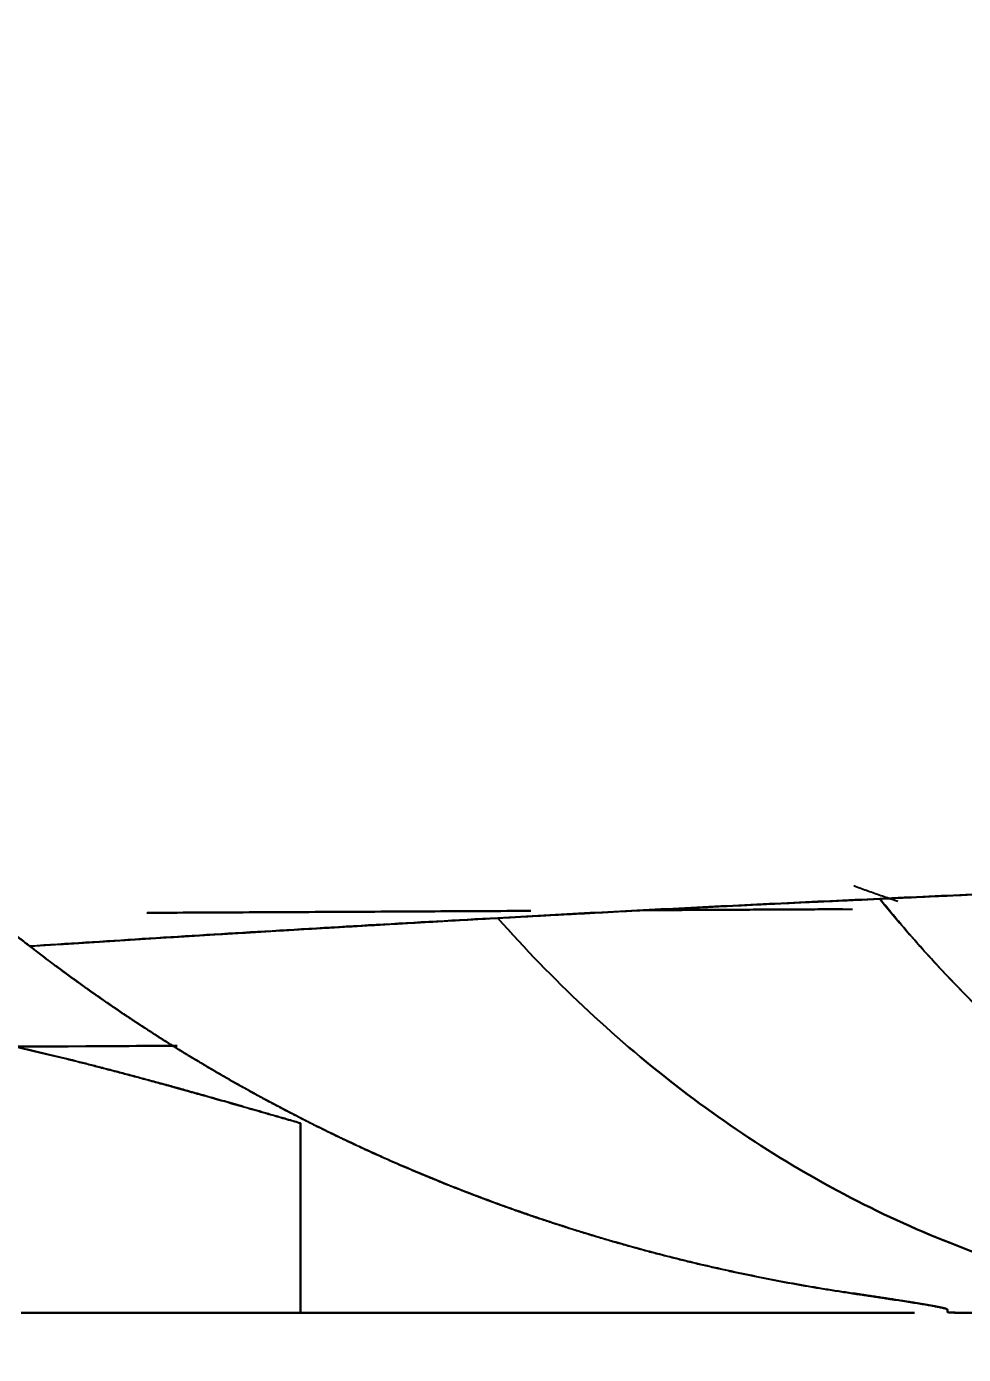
# Model space of a CAD drawing. Extents: x 8663 to 11443, y -20992 to -18942.
# Drawn here: x 10306.73 to 10315.22, y -20546.1 to -20534.06 of the extents above; entities that cross this region are included whole.
import ezdxf

# ---------------------------------------------------------------- set-up
doc = ezdxf.new("R2010")
doc.units = 0
doc.layers.get('0').update_dxf_attribs({"linetype": 'CONTINUOUS'})
doc.layers.add('1', color=7, linetype='CONTINUOUS')
doc.styles.add('____', font='')
doc.styles.get('____').set_extended_font_data('굴림')
doc.dimstyles.new('MSADIM', dxfattribs={"dimtxt": 33, "dimasz": 17, "dimexe": 10, "dimexo": 7.5, "dimgap": 10, "dimtad": 0, "dimtih": 1, "dimtoh": 1, "dimdec": 0, "dimzin": 1, "dimtxsty": '____', "dimcen": 11.25, "dimazin": 3, "dimtfac": 1, "dimtdec": 0, "dimtix": 1, "dimtmove": 0, "dimatfit": 3, "dimtolj": 1, "dimtzin": 1})

# ---------------------------------------------------------------- blocks, each defined once
blk = doc.blocks.new('*D255')
at = {"color": 0}
for p, q in [((10317.229, -20381.646), (10183.846, -20381.646)), ((10193.846, -20398.646), (10193.846, -20439.241)), ((10193.846, -20528.618), (10193.846, -20488.024)), ((10296.703, -20545.618), (10183.846, -20545.618))]:
    blk.add_line(p, q, dxfattribs=at)
for points in [[(10191.013, -20398.646), (10196.679, -20398.646), (10193.846, -20381.646)], [(10191.013, -20528.618), (10196.679, -20528.618), (10193.846, -20545.618)]]:
    blk.add_solid(points, dxfattribs=at)
at = {"color": 0, "insert": (10193.846, -20463.632), "char_height": 28, "attachment_point": 5, "style": '____'}
blk.add_mtext('\\A1;162', dxfattribs=at)
blk = doc.blocks.new('*D256')
at = {"color": 0}
for p, q in [((10288.781, -20489.955), (10288.781, -20650.431)), ((10824.37, -20536.443), (10824.37, -20650.431)), ((10305.781, -20640.431), (10515.183, -20640.431)), ((10807.37, -20640.431), (10597.968, -20640.431))]:
    blk.add_line(p, q, dxfattribs=at)
for points in [[(10305.781, -20637.597), (10305.781, -20643.264), (10288.781, -20640.431)], [(10807.37, -20637.597), (10807.37, -20643.264), (10824.37, -20640.431)]]:
    blk.add_solid(points, dxfattribs=at)
at = {"color": 0, "insert": (10556.575, -20640.431), "char_height": 28, "attachment_point": 5, "style": '____'}
blk.add_mtext('\\A1;534', dxfattribs=at)

msp = doc.modelspace()

# ---------------------------------------------------------------- linework, layer by layer
at = {"layer": '1', "color": 7, "linetype": 'CONTINUOUS'}
for points, degree, knots in [([(10314.629, -20541.993), (10314.617, -20541.989), (10314.586, -20541.978), (10314.535, -20541.961), (10314.476, -20541.941), (10314.417, -20541.92), (10314.359, -20541.899), (10314.301, -20541.879), (10314.258, -20541.863), (10314.234, -20541.854), (10314.23, -20541.853)], 3, [0, 0, 0, 0, 0.087101, 0.234692, 0.381923, 0.528793, 0.675301, 0.821447, 0.967229, 1, 1, 1, 1]), ([(10314.465, -20541.969), (10314.496, -20541.968), (10314.559, -20541.965), (10314.654, -20541.96), (10314.751, -20541.956), (10314.849, -20541.951), (10314.949, -20541.946), (10315.051, -20541.942), (10315.154, -20541.937), (10315.259, -20541.932), (10315.365, -20541.927), (10315.473, -20541.922), (10315.583, -20541.917), (10315.695, -20541.912), (10315.808, -20541.907), (10315.922, -20541.902), (10316.039, -20541.897), (10316.157, -20541.892), (10316.277, -20541.887), (10316.399, -20541.881), (10316.522, -20541.876), (10316.647, -20541.871), (10316.774, -20541.866), (10316.902, -20541.86), (10317.033, -20541.855), (10317.165, -20541.849), (10317.299, -20541.844), (10317.434, -20541.838), (10317.572, -20541.833), (10317.711, -20541.827), (10317.852, -20541.822), (10317.995, -20541.816), (10318.091, -20541.812), (10318.139, -20541.811)], 3, [0, 0, 0, 0, 0.026329, 0.053055, 0.080176, 0.107692, 0.135604, 0.163912, 0.192615, 0.221713, 0.251206, 0.281095, 0.311379, 0.342058, 0.373132, 0.404601, 0.436465, 0.468724, 0.501377, 0.534426, 0.56787, 0.601708, 0.635941, 0.670569, 0.705593, 0.741011, 0.776824, 0.813032, 0.849635, 0.886633, 0.924027, 0.961816, 1, 1, 1, 1]), ([(10311.004, -20542.143), (10311.034, -20542.141), (10311.095, -20542.138), (10311.186, -20542.133), (10311.277, -20542.128), (10311.369, -20542.123), (10311.462, -20542.118), (10311.555, -20542.113), (10311.648, -20542.108), (10311.742, -20542.103), (10311.837, -20542.098), (10311.932, -20542.093), (10312.027, -20542.088), (10312.123, -20542.082), (10312.219, -20542.077), (10312.316, -20542.072), (10312.413, -20542.067), (10312.511, -20542.062), (10312.609, -20542.057), (10312.708, -20542.053), (10312.807, -20542.048), (10312.907, -20542.043), (10313.007, -20542.038), (10313.108, -20542.033), (10313.209, -20542.028), (10313.311, -20542.023), (10313.413, -20542.018), (10313.516, -20542.013), (10313.62, -20542.008), (10313.723, -20542.003), (10313.828, -20541.998), (10313.933, -20541.994), (10314.038, -20541.989), (10314.144, -20541.984), (10314.25, -20541.979), (10314.357, -20541.974), (10314.429, -20541.971), (10314.465, -20541.969)], 3, [0, 0, 0, 0, 0.027155, 0.054393, 0.081714, 0.109117, 0.136604, 0.164174, 0.191827, 0.219563, 0.247382, 0.275284, 0.303269, 0.331338, 0.35949, 0.387725, 0.416044, 0.444446, 0.472931, 0.5015, 0.530152, 0.558889, 0.587708, 0.616612, 0.645599, 0.67467, 0.703825, 0.733063, 0.762386, 0.791793, 0.821284, 0.850859, 0.880518, 0.910262, 0.94009, 0.970003, 1, 1, 1, 1]), ([(10314.465, -20541.969), (10314.702, -20542.261), (10314.95, -20542.541), (10315.469, -20543.071), (10315.739, -20543.322), (10316.298, -20543.791), (10316.587, -20544.009), (10317.179, -20544.408), (10317.483, -20544.59), (10318.102, -20544.913), (10318.417, -20545.055), (10319.054, -20545.299), (10319.376, -20545.401), (10320.023, -20545.563), (10320.348, -20545.623), (10320.996, -20545.703), (10321.32, -20545.722), (10321.64, -20545.722)], 3, [0, 0, 0, 0, 0.125, 0.125, 0.25, 0.25, 0.375, 0.375, 0.5, 0.5, 0.625, 0.625, 0.75, 0.75, 0.875, 0.875, 1, 1, 1, 1]), ([(10306.413, -20542.127), (10306.452, -20542.157), (10306.53, -20542.218), (10306.647, -20542.308), (10306.724, -20542.368), (10306.763, -20542.398)], 3, [0, 0, 0, 0, 0.335322, 0.668649, 1, 1, 1, 1]), ([(10306.763, -20542.398), (10306.794, -20542.396), (10306.856, -20542.392), (10306.95, -20542.386), (10307.043, -20542.38), (10307.137, -20542.374), (10307.23, -20542.368), (10307.324, -20542.362), (10307.417, -20542.356), (10307.51, -20542.35), (10307.603, -20542.344), (10307.696, -20542.338), (10307.789, -20542.333), (10307.882, -20542.327), (10307.975, -20542.321), (10308.068, -20542.315), (10308.161, -20542.31), (10308.254, -20542.304), (10308.347, -20542.298), (10308.439, -20542.292), (10308.532, -20542.287), (10308.624, -20542.281), (10308.717, -20542.276), (10308.809, -20542.27), (10308.902, -20542.264), (10308.994, -20542.259), (10309.086, -20542.253), (10309.178, -20542.248), (10309.27, -20542.242), (10309.362, -20542.237), (10309.454, -20542.232), (10309.546, -20542.226), (10309.638, -20542.221), (10309.729, -20542.216), (10309.821, -20542.21), (10309.912, -20542.205), (10310.004, -20542.2), (10310.095, -20542.194), (10310.186, -20542.189), (10310.278, -20542.184), (10310.369, -20542.179), (10310.46, -20542.174), (10310.551, -20542.168), (10310.642, -20542.163), (10310.732, -20542.158), (10310.823, -20542.153), (10310.914, -20542.148), (10310.974, -20542.145), (10311.004, -20542.143)], 3, [0, 0, 0, 0, 0.023144, 0.046225, 0.069243, 0.092199, 0.115092, 0.137922, 0.16069, 0.183395, 0.206039, 0.22862, 0.25114, 0.273596, 0.295989, 0.318318, 0.340584, 0.362787, 0.384926, 0.407003, 0.429017, 0.450968, 0.472857, 0.494683, 0.516446, 0.538148, 0.559787, 0.581363, 0.602878, 0.624331, 0.645722, 0.667051, 0.688319, 0.709525, 0.73067, 0.751753, 0.772775, 0.793736, 0.814636, 0.835474, 0.856252, 0.876969, 0.897626, 0.918222, 0.938757, 0.959231, 0.979646, 1, 1, 1, 1]), ([(10311.004, -20542.143), (10310.259, -20542.184), (10309.533, -20542.226), (10308.473, -20542.29), (10308.125, -20542.311), (10307.437, -20542.355), (10307.098, -20542.376), (10306.763, -20542.398)], 3, [0, 0, 0, 0, 0.5, 0.5, 0.75, 0.75, 1, 1, 1, 1]), ([(10311.004, -20542.143), (10311.251, -20542.422), (10311.51, -20542.69), (10312.048, -20543.197), (10312.327, -20543.436), (10312.904, -20543.883), (10313.201, -20544.091), (10313.811, -20544.471), (10314.123, -20544.644), (10314.758, -20544.952), (10315.081, -20545.088), (10315.733, -20545.32), (10316.063, -20545.416), (10316.725, -20545.57), (10317.058, -20545.628), (10317.721, -20545.704), (10318.052, -20545.722), (10318.38, -20545.722)], 3, [0, 0, 0, 0, 0.125, 0.125, 0.25, 0.25, 0.375, 0.375, 0.5, 0.5, 0.625, 0.625, 0.75, 0.75, 0.875, 0.875, 1, 1, 1, 1]), ([(10318.38, -20545.722), (10318.052, -20545.722), (10317.721, -20545.704), (10317.058, -20545.628), (10316.725, -20545.57), (10316.063, -20545.416), (10315.733, -20545.32), (10315.081, -20545.088), (10314.758, -20544.952), (10314.123, -20544.644), (10313.811, -20544.471), (10313.201, -20544.091), (10312.904, -20543.883), (10312.327, -20543.436), (10312.048, -20543.197), (10311.51, -20542.69), (10311.251, -20542.422), (10311.004, -20542.143)], 3, [0, 0, 0, 0, 0.125, 0.125, 0.25, 0.25, 0.375, 0.375, 0.5, 0.5, 0.625, 0.625, 0.75, 0.75, 0.875, 0.875, 1, 1, 1, 1]), ([(10314.218, -20545.546), (10312.184, -20545.247), (10310.309, -20544.463), (10308.386, -20543.658), (10306.763, -20542.398)], 2, [0, 0, 0, 0.5, 0.5, 1, 1, 1]), ([(10306.763, -20542.398), (10306.779, -20542.41), (10306.81, -20542.434), (10306.857, -20542.47), (10306.904, -20542.506), (10306.951, -20542.542), (10306.999, -20542.578), (10307.047, -20542.613), (10307.095, -20542.649), (10307.143, -20542.684), (10307.192, -20542.719), (10307.241, -20542.754), (10307.29, -20542.789), (10307.339, -20542.824), (10307.388, -20542.858), (10307.438, -20542.893), (10307.488, -20542.927), (10307.538, -20542.961), (10307.588, -20542.996), (10307.639, -20543.03), (10307.689, -20543.063), (10307.74, -20543.097), (10307.791, -20543.13), (10307.843, -20543.164), (10307.894, -20543.197), (10307.946, -20543.23), (10307.998, -20543.263), (10308.05, -20543.296), (10308.103, -20543.328), (10308.156, -20543.361), (10308.208, -20543.393), (10308.261, -20543.425), (10308.315, -20543.457), (10308.368, -20543.489), (10308.422, -20543.521), (10308.476, -20543.552), (10308.53, -20543.583), (10308.585, -20543.615), (10308.639, -20543.646), (10308.694, -20543.676), (10308.749, -20543.707), (10308.804, -20543.737), (10308.859, -20543.768), (10308.915, -20543.798), (10308.971, -20543.828), (10309.027, -20543.857), (10309.083, -20543.887), (10309.14, -20543.916), (10309.196, -20543.945), (10309.253, -20543.974), (10309.31, -20544.003), (10309.367, -20544.032), (10309.425, -20544.06), (10309.482, -20544.089), (10309.54, -20544.117), (10309.598, -20544.144), (10309.656, -20544.172), (10309.715, -20544.199), (10309.773, -20544.227), (10309.832, -20544.254), (10309.891, -20544.281), (10309.95, -20544.307), (10310.01, -20544.334), (10310.069, -20544.36), (10310.129, -20544.386), (10310.189, -20544.412), (10310.249, -20544.437), (10310.322, -20544.468), (10310.408, -20544.503), (10310.506, -20544.544), (10310.606, -20544.583), (10310.707, -20544.623), (10310.808, -20544.661), (10310.91, -20544.7), (10311.013, -20544.738), (10311.117, -20544.775), (10311.221, -20544.812), (10311.327, -20544.848), (10311.433, -20544.884), (10311.54, -20544.919), (10311.648, -20544.954), (10311.757, -20544.988), (10311.867, -20545.022), (10311.977, -20545.054), (10312.088, -20545.087), (10312.2, -20545.118), (10312.313, -20545.149), (10312.426, -20545.18), (10312.54, -20545.209), (10312.655, -20545.238), (10312.771, -20545.267), (10312.888, -20545.294), (10313.005, -20545.321), (10313.123, -20545.347), (10313.242, -20545.372), (10313.362, -20545.397), (10313.482, -20545.421), (10313.603, -20545.444), (10313.724, -20545.466), (10313.847, -20545.487), (10313.97, -20545.508), (10314.094, -20545.527), (10314.176, -20545.54), (10314.218, -20545.546)], 3, [0, 0, 0, 0, 0.007186, 0.014385, 0.021598, 0.028824, 0.036064, 0.043317, 0.050583, 0.057863, 0.065155, 0.072462, 0.079781, 0.087114, 0.09446, 0.101819, 0.109191, 0.116576, 0.123975, 0.131386, 0.138811, 0.146249, 0.153699, 0.161163, 0.16864, 0.176129, 0.183632, 0.191147, 0.198675, 0.206216, 0.21377, 0.221336, 0.228916, 0.236507, 0.244112, 0.251729, 0.259359, 0.267001, 0.274656, 0.282323, 0.290003, 0.297695, 0.305399, 0.313116, 0.320845, 0.328586, 0.33634, 0.344106, 0.351883, 0.359673, 0.367475, 0.375289, 0.383115, 0.390953, 0.398803, 0.406665, 0.414538, 0.422423, 0.43032, 0.438229, 0.446149, 0.454081, 0.462024, 0.469979, 0.477945, 0.485923, 0.493912, 0.501912, 0.514881, 0.527927, 0.54105, 0.554249, 0.567525, 0.580876, 0.594304, 0.607807, 0.621385, 0.635039, 0.648768, 0.662572, 0.67645, 0.690402, 0.704429, 0.718529, 0.732703, 0.74695, 0.76127, 0.775662, 0.790127, 0.804663, 0.819271, 0.83395, 0.8487, 0.86352, 0.87841, 0.89337, 0.908399, 0.923497, 0.938663, 0.953896, 0.969198, 0.984566, 1, 1, 1, 1]), ([(10306.628, -20543.309), (10306.644, -20543.313), (10306.677, -20543.32), (10306.726, -20543.331), (10306.775, -20543.343), (10306.826, -20543.355), (10306.877, -20543.367), (10306.929, -20543.379), (10306.982, -20543.392), (10307.035, -20543.405), (10307.089, -20543.418), (10307.144, -20543.431), (10307.199, -20543.445), (10307.255, -20543.459), (10307.312, -20543.474), (10307.369, -20543.489), (10307.427, -20543.504), (10307.486, -20543.519), (10307.546, -20543.535), (10307.606, -20543.551), (10307.667, -20543.567), (10307.729, -20543.583), (10307.791, -20543.6), (10307.854, -20543.617), (10307.915, -20543.634), (10307.974, -20543.65), (10308.033, -20543.666), (10308.095, -20543.683), (10308.16, -20543.702), (10308.229, -20543.721), (10308.302, -20543.741), (10308.378, -20543.762), (10308.457, -20543.785), (10308.54, -20543.808), (10308.626, -20543.833), (10308.716, -20543.859), (10308.809, -20543.886), (10308.906, -20543.913), (10309.006, -20543.942), (10309.11, -20543.972), (10309.18, -20543.992), (10309.216, -20544.003)], 3, [0, 0, 0, 0, 0.01883, 0.037922, 0.057277, 0.076895, 0.096776, 0.11692, 0.137327, 0.157997, 0.178929, 0.200125, 0.221584, 0.243305, 0.26529, 0.287538, 0.310049, 0.332823, 0.35586, 0.37916, 0.402723, 0.42655, 0.450639, 0.474992, 0.499608, 0.520903, 0.543529, 0.567485, 0.592772, 0.61939, 0.647338, 0.676616, 0.707226, 0.739165, 0.772436, 0.807036, 0.842968, 0.88023, 0.918823, 0.958746, 1, 1, 1, 1]), ([(10309.216, -20544.003), (10309.198, -20543.998), (10309.164, -20543.988), (10309.112, -20543.973), (10309.061, -20543.958), (10309.012, -20543.944), (10308.963, -20543.93), (10308.914, -20543.916), (10308.867, -20543.902), (10308.82, -20543.889), (10308.774, -20543.876), (10308.729, -20543.863), (10308.685, -20543.85), (10308.642, -20543.838), (10308.599, -20543.826), (10308.557, -20543.814), (10308.516, -20543.802), (10308.476, -20543.791), (10308.437, -20543.78), (10308.398, -20543.769), (10308.361, -20543.758), (10308.324, -20543.748), (10308.288, -20543.738), (10308.252, -20543.728), (10308.218, -20543.718), (10308.184, -20543.709), (10308.152, -20543.699), (10308.119, -20543.69), (10308.088, -20543.682), (10308.058, -20543.673), (10308.028, -20543.665), (10307.999, -20543.657), (10307.971, -20543.649), (10307.944, -20543.642), (10307.886, -20543.626), (10307.798, -20543.602), (10307.679, -20543.57), (10307.563, -20543.539), (10307.45, -20543.51), (10307.339, -20543.481), (10307.23, -20543.453), (10307.124, -20543.427), (10307.02, -20543.401), (10306.918, -20543.377), (10306.819, -20543.353), (10306.723, -20543.331), (10306.659, -20543.316), (10306.628, -20543.309)], 3, [0, 0, 0, 0, 0.020143, 0.039976, 0.059496, 0.078706, 0.097604, 0.116191, 0.134467, 0.152432, 0.170085, 0.187427, 0.204458, 0.221177, 0.237586, 0.253683, 0.269469, 0.284943, 0.300106, 0.314958, 0.329499, 0.343729, 0.357647, 0.371254, 0.38455, 0.397535, 0.410208, 0.422571, 0.434622, 0.446362, 0.45779, 0.468908, 0.479714, 0.490209, 0.500393, 0.547058, 0.592806, 0.637638, 0.681555, 0.724556, 0.766642, 0.807815, 0.848075, 0.887422, 0.925859, 0.963384, 1, 1, 1, 1]), ([(10315.078, -20545.693), (10315.078, -20545.693), (10315.078, -20545.692), (10315.078, -20545.691), (10315.077, -20545.691), (10315.076, -20545.69), (10315.075, -20545.689), (10315.074, -20545.689), (10315.072, -20545.688), (10315.07, -20545.687), (10315.068, -20545.686), (10315.066, -20545.685), (10315.063, -20545.684), (10315.06, -20545.684), (10315.057, -20545.683), (10315.054, -20545.682), (10315.05, -20545.681), (10315.046, -20545.68), (10315.042, -20545.679), (10315.038, -20545.678), (10315.034, -20545.677), (10315.029, -20545.676), (10315.024, -20545.675), (10315.019, -20545.674), (10315.013, -20545.673), (10315.008, -20545.671), (10315.002, -20545.67), (10314.996, -20545.669), (10314.99, -20545.668), (10314.983, -20545.667), (10314.977, -20545.665), (10314.97, -20545.664), (10314.963, -20545.663), (10314.956, -20545.662), (10314.948, -20545.66), (10314.941, -20545.659), (10314.933, -20545.658), (10314.925, -20545.656), (10314.917, -20545.655), (10314.908, -20545.653), (10314.9, -20545.652), (10314.891, -20545.65), (10314.882, -20545.649), (10314.873, -20545.647), (10314.864, -20545.646), (10314.855, -20545.644), (10314.845, -20545.643), (10314.835, -20545.641), (10314.823, -20545.639), (10314.811, -20545.637), (10314.798, -20545.635), (10314.784, -20545.633), (10314.77, -20545.63), (10314.755, -20545.628), (10314.74, -20545.625), (10314.723, -20545.623), (10314.707, -20545.62), (10314.689, -20545.617), (10314.671, -20545.614), (10314.652, -20545.611), (10314.632, -20545.608), (10314.612, -20545.605), (10314.591, -20545.602), (10314.569, -20545.598), (10314.547, -20545.595), (10314.523, -20545.591), (10314.499, -20545.588), (10314.475, -20545.584), (10314.449, -20545.58), (10314.423, -20545.576), (10314.396, -20545.572), (10314.368, -20545.568), (10314.339, -20545.564), (10314.31, -20545.559), (10314.28, -20545.555), (10314.249, -20545.55), (10314.228, -20545.547), (10314.218, -20545.546)], 3, [0, 0, 0, 0, 0.01126, 0.022503, 0.033728, 0.044936, 0.056126, 0.067299, 0.078454, 0.089592, 0.100713, 0.111816, 0.122901, 0.13397, 0.145021, 0.156054, 0.167071, 0.17807, 0.189052, 0.200016, 0.210964, 0.221894, 0.232807, 0.243702, 0.254581, 0.265443, 0.276287, 0.287115, 0.297925, 0.308718, 0.319495, 0.330254, 0.340996, 0.351722, 0.36243, 0.373122, 0.383797, 0.394455, 0.405096, 0.41572, 0.426328, 0.436918, 0.447492, 0.45805, 0.46859, 0.479114, 0.489622, 0.500112, 0.512752, 0.525719, 0.539014, 0.552638, 0.56659, 0.58087, 0.595479, 0.610416, 0.625681, 0.641275, 0.657197, 0.673447, 0.690027, 0.706935, 0.724171, 0.741736, 0.75963, 0.777853, 0.796404, 0.815284, 0.834493, 0.85403, 0.873897, 0.894092, 0.914616, 0.935468, 0.95665, 0.978161, 1, 1, 1, 1]), ([(10314.218, -20545.546), (10314.223, -20545.547), (10314.235, -20545.548), (10314.251, -20545.551), (10314.267, -20545.553), (10314.284, -20545.555), (10314.3, -20545.558), (10314.316, -20545.56), (10314.332, -20545.563), (10314.348, -20545.565), (10314.363, -20545.567), (10314.379, -20545.57), (10314.395, -20545.572), (10314.41, -20545.574), (10314.425, -20545.577), (10314.441, -20545.579), (10314.456, -20545.581), (10314.471, -20545.584), (10314.486, -20545.586), (10314.501, -20545.588), (10314.515, -20545.591), (10314.53, -20545.593), (10314.545, -20545.595), (10314.581, -20545.601), (10314.636, -20545.609), (10314.708, -20545.621), (10314.775, -20545.631), (10314.836, -20545.641), (10314.892, -20545.65), (10314.94, -20545.659), (10314.982, -20545.666), (10315.009, -20545.672), (10315.027, -20545.675), (10315.036, -20545.678), (10315.045, -20545.68), (10315.053, -20545.682), (10315.06, -20545.683), (10315.066, -20545.685), (10315.07, -20545.687), (10315.074, -20545.689), (10315.076, -20545.69), (10315.078, -20545.691), (10315.078, -20545.692), (10315.078, -20545.693)], 3, [0, 0, 0, 0, 0.011486, 0.022943, 0.034375, 0.045783, 0.057171, 0.068541, 0.079895, 0.091235, 0.102566, 0.113889, 0.125206, 0.13652, 0.147835, 0.159151, 0.170473, 0.181802, 0.193141, 0.204493, 0.21586, 0.227245, 0.238649, 0.250077, 0.312883, 0.375167, 0.437364, 0.499907, 0.562662, 0.624939, 0.687188, 0.749861, 0.772824, 0.795675, 0.818438, 0.841133, 0.863784, 0.886412, 0.90904, 0.93169, 0.954386, 0.977148, 1, 1, 1, 1]), ([(10306.686, -20545.722), (10307.1, -20545.722), (10307.52, -20545.722), (10308.365, -20545.722), (10308.79, -20545.722), (10309.216, -20545.722)], 3, [0, 0, 0, 0, 0.5, 0.5, 1, 1, 1, 1]), ([(10315.224, -20545.722), (10315.221, -20545.722), (10315.215, -20545.722), (10315.207, -20545.722), (10315.199, -20545.722), (10315.19, -20545.722), (10315.182, -20545.722), (10315.173, -20545.722), (10315.165, -20545.722), (10315.157, -20545.722), (10315.149, -20545.721), (10315.142, -20545.721), (10315.134, -20545.721), (10315.127, -20545.721), (10315.12, -20545.72), (10315.114, -20545.72), (10315.108, -20545.72), (10315.102, -20545.719), (10315.097, -20545.719), (10315.092, -20545.719), (10315.088, -20545.718), (10315.085, -20545.718), (10315.082, -20545.717), (10315.08, -20545.717), (10315.079, -20545.716), (10315.078, -20545.716), (10315.078, -20545.716)], 3, [0, 0, 0, 0, 0.029692, 0.060425, 0.092199, 0.125014, 0.15887, 0.193768, 0.229707, 0.266687, 0.304708, 0.343771, 0.383875, 0.425021, 0.467208, 0.510436, 0.554706, 0.600017, 0.64637, 0.693764, 0.7422, 0.791677, 0.842195, 0.893755, 0.946357, 1, 1, 1, 1]), ([(10315.078, -20545.716), (10315.078, -20545.716), (10315.078, -20545.716), (10315.079, -20545.716), (10315.079, -20545.717), (10315.08, -20545.717), (10315.081, -20545.717), (10315.083, -20545.718), (10315.084, -20545.718), (10315.086, -20545.718), (10315.088, -20545.718), (10315.09, -20545.719), (10315.093, -20545.719), (10315.095, -20545.719), (10315.098, -20545.719), (10315.102, -20545.72), (10315.105, -20545.72), (10315.109, -20545.72), (10315.113, -20545.72), (10315.117, -20545.72), (10315.121, -20545.721), (10315.126, -20545.721), (10315.131, -20545.721), (10315.136, -20545.721), (10315.141, -20545.721), (10315.147, -20545.722), (10315.153, -20545.722), (10315.159, -20545.722), (10315.165, -20545.722), (10315.171, -20545.722), (10315.178, -20545.722), (10315.185, -20545.722), (10315.192, -20545.722), (10315.2, -20545.722), (10315.208, -20545.722), (10315.216, -20545.722), (10315.221, -20545.722), (10315.224, -20545.722)], 3, [0, 0, 0, 0, 0.029223, 0.05834, 0.087356, 0.116278, 0.145111, 0.173862, 0.202536, 0.231141, 0.259681, 0.288164, 0.316595, 0.344981, 0.373328, 0.401643, 0.429931, 0.4582, 0.486456, 0.514704, 0.542952, 0.571206, 0.599472, 0.627757, 0.656066, 0.684407, 0.712786, 0.741208, 0.76968, 0.798209, 0.826801, 0.855461, 0.884195, 0.91301, 0.941912, 0.970907, 1, 1, 1, 1]), ([(10316.173, -20545.722), (10316.077, -20545.722), (10315.981, -20545.722), (10315.796, -20545.722), (10315.707, -20545.722), (10315.541, -20545.722), (10315.465, -20545.722), (10315.33, -20545.722), (10315.271, -20545.722), (10315.224, -20545.722)], 3, [0, 0, 0, 0, 0.25, 0.25, 0.5, 0.5, 0.75, 0.75, 1, 1, 1, 1])]:
    msp.add_open_spline(points, degree=degree, knots=knots, dxfattribs=at)
for points, degree in [([(10318.139, -20541.811), (10316.868, -20541.859), (10315.644, -20541.912), (10314.465, -20541.969)], 3), ([(10314.465, -20541.969), (10313.263, -20542.023), (10312.11, -20542.081), (10311.004, -20542.143)], 3), ([(10306.763, -20542.398), (10306.413, -20542.127)], 1), ([(10307.825, -20542.096), (10311.304, -20542.078)], 1), ([(10307.826, -20542.096), (10311.304, -20542.078)], 1), ([(10311.304, -20542.078), (10307.826, -20542.096)], 1), ([(10312.338, -20542.072), (10314.218, -20542.062)], 1), ([(10312.338, -20542.072), (10314.129, -20542.063)], 1), ([(10314.129, -20542.063), (10312.338, -20542.072)], 1), ([(10308.099, -20543.301), (10307.609, -20543.304), (10307.118, -20543.307), (10306.628, -20543.309)], 3), ([(10306.628, -20543.309), (10308.099, -20543.301)], 1), ([(10309.216, -20544.003), (10309.216, -20545.722)], 1), ([(10309.216, -20545.722), (10309.216, -20545.149), (10309.216, -20544.576), (10309.216, -20544.003)], 3), ([(10309.216, -20545.722), (10307.934, -20545.722), (10306.686, -20545.722)], 2), ([(10309.216, -20545.722), (10314.781, -20545.722)], 1), ([(10314.781, -20545.722), (10309.216, -20545.722)], 1), ([(10315.078, -20545.716), (10315.078, -20545.708), (10315.078, -20545.693)], 2), ([(10315.078, -20545.693), (10315.078, -20545.703), (10315.078, -20545.711), (10315.078, -20545.716)], 3), ([(10315.224, -20545.722), (10315.37, -20545.722), (10315.878, -20545.722), (10316.173, -20545.722)], 2)]:
    msp.add_open_spline(points, degree=degree, dxfattribs=at)
msp.add_rational_spline([(10321.64, -20545.722), (10317.514, -20545.722), (10314.465, -20541.969)], [1, 0.932440356407, 1.00000101172], degree=2, dxfattribs=at)

# ---------------------------------------------------------------- dimensions: what is measured, and where the dimension line sits
dim = msp.add_linear_dim(base=(10193.846, -20545.618), p1=(10324.729, -20381.646), p2=(10304.203, -20545.618), angle=90, text='162', dimstyle='MSADIM', override={"dimtxt": 28, "dimfxl": 1.25, "dimtfill": 1})
dim.commit()
dim.dimension.update_dxf_attribs({"geometry": '*D255', "text_midpoint": (10193.846, -20463.632)})
dim = msp.add_linear_dim(base=(10824.37, -20640.431), p1=(10288.781, -20482.455), p2=(10824.37, -20528.943), text='534', dimstyle='MSADIM', override={"dimtxt": 28, "dimfxl": 1.25, "dimtfill": 1})
dim.commit()
dim.dimension.update_dxf_attribs({"geometry": '*D256', "text_midpoint": (10556.575, -20640.431)})

doc.saveas('drawing.dxf')
